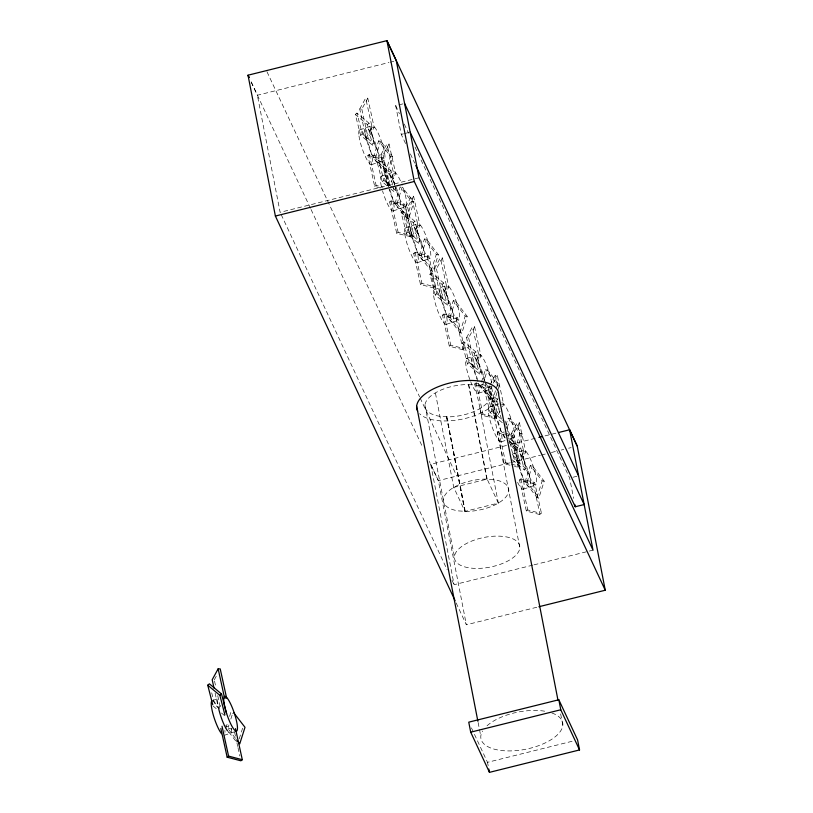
<?xml version="1.0" encoding="UTF-8"?>
<svg xmlns="http://www.w3.org/2000/svg" width="813" height="813" viewBox="0 0 813 813"><rect width="100%" height="100%" fill="white"/><g stroke="black" fill="none" stroke-linecap="round" stroke-linejoin="round"><path stroke-width="0.61" stroke-dasharray="4.07 3.05" d="M394.986 203.524L400.118 186.848L411.866 201.522L413.888 201.817L408.756 218.504L406.734 218.199L394.986 203.524L397.018 203.819L408.756 218.504M397.018 203.819L402.14 187.142L413.888 201.817M406.734 218.199L411.866 201.522M373.38 157.437L378.624 140.903L380.636 141.188L392.537 156.563L387.283 173.088L385.271 172.803L373.38 157.437L375.393 157.722L387.283 173.088M375.393 157.722L380.636 141.188M385.271 172.803L390.514 156.279L378.624 140.903M225.831 728.184L227.711 722.279M229.581 716.375L231.085 711.66L232.569 713.58M228.229 727.289L228.971 724.932M230.851 719.027L232.721 713.123M239.225 738.834L242.599 728.204M419.193 255.495L424.437 238.971L426.449 239.256L438.349 254.621L433.105 271.156L431.083 270.871L419.193 255.495L421.205 255.79L433.105 271.156M421.205 255.79L426.449 239.256M431.083 270.871L436.337 254.337L424.437 238.971M448.024 317.202L453.268 300.668L455.28 300.962L467.18 316.328L461.936 332.863L459.914 332.568L448.024 317.202L450.036 317.487L461.936 332.863M450.036 317.487L455.28 300.962M459.914 332.568L465.158 316.044L453.268 300.668M497.119 392.303L494.121 401.754L492.099 401.459L480.209 386.094L485.452 369.559L487.465 369.854L499.365 385.22L497.495 391.124M494.121 401.754L482.221 386.378L487.465 369.854M492.099 401.459L495.849 389.661M496.225 388.472L497.343 384.935L485.452 369.559M505.147 437.577L502.912 434.691L504.04 431.154M505.91 425.25L508.155 418.167L510.178 418.451L522.068 433.827L516.824 450.351L514.812 450.067L508.857 442.384M507.18 427.902L510.178 418.451M514.812 450.067L520.056 433.532L508.155 418.167M525.035 482.038L530.279 465.514L532.291 465.798L544.192 481.174L538.948 497.698L536.926 497.414L525.035 482.038L527.048 482.333L538.948 497.698M527.048 482.333L532.291 465.798M536.926 497.414L542.169 480.879L530.279 465.514M359.732 109.003L365.698 98.058L367.771 98.18L374.153 127.295L368.198 138.251L366.114 138.129L359.732 109.003L361.815 109.125L367.771 98.18M366.114 138.129L372.069 127.174L365.698 98.058M405.555 207.071L411.51 196.116L413.593 196.238L419.975 225.364L414.01 236.309L411.937 236.187L405.555 207.071L407.628 207.193L413.593 196.238M411.937 236.187L417.892 225.242L411.51 196.116M434.376 268.778L440.341 257.823L442.414 257.945L448.796 287.07L442.841 298.015L440.758 297.893L434.376 268.778L436.459 268.9L442.414 257.945M214.276 679.881L217.254 674.404M440.758 297.893L446.723 286.948L440.341 257.823M219.175 707.788L220.364 705.593M466.571 337.669L472.526 326.714L474.609 326.836L480.991 355.962L475.026 366.907L472.953 366.785L466.571 337.669L468.644 337.791L474.609 326.836M472.953 366.785L478.908 355.84L472.526 326.714M489.873 385.169L495.229 375.321L497.312 375.443L503.694 404.559L502.505 406.754M493.145 383.106L497.312 375.443M500.117 411.134L497.739 415.514L495.656 415.392L499.233 408.817M511.397 433.614L517.353 422.658L519.426 422.78L525.808 451.906L519.853 462.851L517.769 462.729L511.397 433.614L513.47 433.736L519.426 422.78M517.769 462.729L523.735 451.784L517.353 422.658M380.962 154.663L386.968 143.972L389.051 144.074L395.707 173.586L389.701 184.277L387.618 184.185L380.962 154.663L383.045 154.765L389.051 144.074M387.618 184.185L393.624 173.494L386.968 143.972M386.958 185.71L382.242 181.756L377.039 161.584L378.685 160.202L390.941 170.506L394.61 184.744M392.659 184.937L389.295 171.878L390.941 170.506M382.242 181.756L383.878 180.374L378.685 160.202M390.728 188.88L394.498 192.051L396.134 190.679L394.915 185.933M355.291 114.44L356.937 113.088L369.082 123.251L374.397 144.053L372.74 145.415L360.606 135.243L355.291 114.44L367.425 124.602L372.74 145.415M367.425 124.602L369.082 123.251M360.606 135.243L362.252 133.891L356.937 113.088M401.104 212.508L402.75 211.146L414.894 221.309L420.209 242.122L418.563 243.473L406.419 233.311L401.104 212.508L413.248 222.671L418.563 243.473M413.248 222.671L414.894 221.309M406.419 233.311L408.065 231.949L402.75 211.146M429.935 274.205L431.581 272.853L443.725 283.015L449.04 303.828L447.394 305.18L435.25 295.017L429.935 274.205L442.079 284.377L447.394 305.18M442.079 284.377L443.725 283.015M435.25 295.017L436.896 293.656L431.581 272.853M462.119 343.096L463.766 341.745L475.91 351.907L481.225 372.72L479.579 374.071L467.434 363.909L462.119 343.096L474.264 353.269L479.579 374.071M474.264 353.269L475.91 351.907M467.434 363.909L469.081 362.547L463.766 341.745M502.282 422.679L490.137 412.506L484.822 391.703L486.479 390.342L498.623 400.514L496.967 401.866L501.967 421.449M490.137 412.506L491.794 411.154L486.479 390.342M520.737 447.851L526.052 468.664L524.405 470.016L519.09 449.213L520.737 447.851L509.527 438.471M380.403 187.935L374.691 186.441L367.862 155.364L369.295 154.287L383.025 157.885L389.325 186.573M367.862 155.364L381.592 158.952L383.025 157.885M374.691 186.441L376.124 185.374L382.984 187.163M413.675 253.422L415.108 252.355L428.837 255.943L435.666 287.019L434.223 288.097L420.504 284.499L413.675 253.422L427.404 257.01L428.837 255.943M420.504 284.499L421.937 283.432L435.666 287.019M442.506 315.129L443.939 314.062L457.668 317.649L464.487 348.726L463.054 349.803L449.335 346.206L442.506 315.129L456.235 318.716L457.668 317.649M449.335 346.206L450.768 345.139L464.487 348.726M474.69 384.021L476.123 382.953L489.853 386.541L496.682 417.618L495.239 418.695L481.52 415.097L474.69 384.021L488.42 387.608L489.853 386.541M481.52 415.097L482.952 414.03L496.682 417.618M509.944 465.199L504.223 463.705L497.404 432.628L498.836 431.551L504.548 433.055M505.401 434.721L511.123 436.215L512.556 435.148L519.385 466.225L517.952 467.292L514.517 466.398M504.223 463.705L505.656 462.638L510.239 463.827M519.517 479.965L520.95 478.898L534.68 482.485L541.499 513.572L540.066 514.639L526.346 511.052L519.517 479.965L533.247 483.562L534.68 482.485M526.346 511.052L527.779 509.975L541.499 513.572M389.63 201.939L391.063 200.892L404.722 204.175L411.805 235.577L410.372 236.624L396.714 233.341L389.63 201.939L403.278 205.222L404.722 204.175M396.714 233.341L398.157 232.294L411.805 235.577M359.671 129.907L372.171 125.619M371.612 164.622L384.122 160.374M381.226 176.248L393.736 171.96M393.319 210.892L405.829 206.644A18.374 3.699 71.2 0 0 401.835 184.175M405.484 227.965L417.994 223.687M417.425 262.69L429.935 258.432M434.315 289.672L446.815 285.383M446.256 324.397L458.766 320.139M466.499 358.563L479.009 354.275M478.44 393.289L490.95 389.031M489.213 407.161L498.684 403.919M501.143 441.886L506.519 440.046M509.619 439.01L513.664 437.628M512.403 454.142L523.836 450.229M523.267 489.233L535.777 484.975M213.209 700.288L218.585 698.448A18.364 3.689 71.2 0 0 218.595 708.326M224.073 735.379L236.583 731.121M251.136 81.889L257.375 95.253L388.899 62.53M390.128 62.225L393.817 61.31M405.555 143.566L401.266 134.379L395.687 105.68L397.913 105.121M399.02 104.847L403.482 103.739M401.266 134.379L403.492 133.82M404.6 133.545L409.051 132.438M419.03 177.762L280.129 212.315L257.375 95.253M468.481 384.63L475.077 385.037A33.231 15.142 -11 0 1 487.444 402.557A33.231 15.142 -11 0 1 448.044 416.866L440.27 416.378A33.231 15.142 -11 0 1 427.902 398.868A33.231 15.142 -11 0 1 467.302 384.559L468.481 384.63L486.855 479.172M532.779 565.137L454.111 584.71L430.717 464.325L509.385 444.752M510.615 444.447L535.198 438.329M545.035 435.88L557.322 432.831M509.629 462.902L438.339 480.635L429.122 461.012M510.859 462.587L540.36 455.25M541.59 454.945L545.269 454.03M551.417 452.495L556.336 451.276M561.255 450.056L563.714 449.437M568.633 448.217L571.092 447.607M453.756 487.404L487.129 479.101L498.339 503.095L464.965 511.397L453.756 487.404L435.382 392.862M573.002 477.241L578.571 475.849M534.009 564.832L593.012 550.147M456.164 602.972L466.357 624.78L537.647 607.047M471.438 727.899L487.515 762.33L572.718 741.131M393.624 173.494L395.707 173.586M372.069 127.174L374.153 127.295M417.892 225.242L419.975 225.364M446.723 286.948L448.796 287.07M478.908 355.84L480.991 355.962M491.357 386.388L489.274 386.266L495.656 415.392M501.611 404.437L503.694 404.559M523.735 451.784L525.808 451.906M390.514 156.279L392.537 156.563M436.337 254.337L438.349 254.621M465.158 316.044L467.18 316.328M497.343 384.935L499.365 385.22M480.209 386.094L482.221 386.378M520.056 433.532L522.068 433.827M502.912 434.691L504.934 434.985M542.169 480.879L544.192 481.174M505.696 433.349L512.556 435.148M497.404 432.628L504.263 434.416M511.377 464.132L519.385 466.225M224.042 725.643L230.902 727.432M228.331 728.204L231.756 729.109M362.252 133.891L374.397 144.053M408.065 231.949L420.209 242.122M436.896 293.656L449.04 303.828M469.081 362.547L481.225 372.72M484.822 391.703L496.967 401.866M491.794 411.154L503.938 421.317M508.816 440.616L519.09 449.213M526.052 468.664L513.907 458.502L508.592 437.689M512.261 459.853L524.405 470.016M219.388 708.55L214.713 704.637L211.278 691.182M213.057 705.999L217.732 709.912M221.471 713.031L225.201 716.162M377.039 161.584L389.295 171.878M383.878 180.374L392.364 187.508M393.309 188.301L396.134 190.679M509.395 440.748L516.824 450.351M228.595 729.434L236.034 739.037M228.809 732.025L236.99 742.594M266.989 71.768L419.569 396.795M420.108 397.953L456.764 476.052M251.247 82.093L310.536 208.402M311.074 209.551L422.658 447.231M395.687 105.68L399.447 113.729M404.274 124.064L408.573 133.261M415.016 147.051L569.669 478.074L573.622 498.399M410.392 153.911L414.691 163.108M430.717 464.325L438.339 480.635L466.357 624.78M281.207 214.612L447.14 569.771M451.967 580.106L454.111 584.71M392.964 186.116L394.498 192.051M403.278 205.222L410.372 236.624M391.063 200.892L398.157 232.294M383.045 154.765L389.701 184.277M533.247 483.562L540.066 514.639M513.47 433.736L519.853 462.851M520.95 478.898L527.779 509.975M511.123 436.215L517.952 467.292M495.229 375.321L498.156 388.665M491.621 387.598L497.739 415.514M498.836 431.551L505.656 462.638M488.42 387.608L495.239 418.695M468.644 337.791L475.026 366.907M476.123 382.953L482.952 414.03M456.235 318.716L463.054 349.803M436.459 268.9L442.841 298.015M443.939 314.062L450.768 345.139M427.404 257.01L434.223 288.097M407.628 207.193L414.01 236.309M415.108 252.355L421.937 283.432M381.592 158.952L387.628 186.441M361.815 109.125L368.198 138.251M369.295 154.287L376.124 185.374M234.571 732.096L236.674 741.659M236.939 742.848L237.721 746.436M237.985 747.635L239.825 755.999M214.541 681.091L215.872 687.158M217.732 695.654L220.394 707.788M215.12 693.103L218.311 707.666M560.645 713.916L562.83 725.115M490.391 396.266L519.853 547.83A33.231 15.142 -11 0 1 469.731 567.941A33.231 15.142 -11 0 1 471.814 541.031A33.231 15.142 -11 0 1 519.853 547.83M479.965 408.553L498.339 503.095M468.755 384.559L487.17 479.192M446.865 416.784L465.239 511.326M446.591 416.856L464.965 511.397M446.55 416.774L464.924 511.306M424.945 405.148L454.406 556.712M487.515 762.33L488.166 765.673M478.135 722.544L480.798 736.243M551.875 712.981A41.646 18.973 -11 0 1 530.97 748.051A41.646 18.973 -11 0 1 482.587 731.019M487.048 725.765A41.646 18.973 -11 0 1 546.153 711.456M497.942 398.268A41.646 18.973 -11 0 1 461.53 419.284A41.646 18.973 -11 0 1 419.589 413.715M396.205 187.346A18.364 3.689 71.2 0 1 399.539 208.768A18.364 3.689 71.2 0 1 388.98 188.596M388.37 186.37A18.364 3.689 71.2 0 1 387.913 173.962A18.364 3.689 71.2 0 1 395.342 185.171M405.829 206.644A18.374 3.699 71.2 0 1 395.362 187.651M394.712 185.415A18.374 3.699 71.2 0 1 393.838 171.909A18.374 3.699 71.2 0 1 401.398 183.098M389.752 189.551A18.364 3.689 71.2 0 1 393.086 210.974A18.364 3.689 71.2 0 1 382.527 190.801M381.399 186.441A18.364 3.689 71.2 0 1 381.582 176.157A18.364 3.689 71.2 0 1 388.451 186.329M485.097 382.222A18.374 3.699 71.2 0 1 478.633 382.974A18.374 3.699 71.2 0 1 473.024 356.318A18.374 3.699 71.2 0 1 484.883 381.206M491.865 386.012A18.374 3.699 71.2 0 1 485.442 382.456M484.995 381.541A18.374 3.699 71.2 0 1 478.115 358.218A18.374 3.699 71.2 0 1 483.765 359.427A18.374 3.699 71.2 0 1 491.631 382.964M478.43 383.401A18.364 3.689 71.2 0 1 477.942 393.319A18.364 3.689 71.2 0 1 470.707 381.754M469.853 379.559A18.364 3.689 71.2 0 1 466.743 358.513A18.364 3.689 71.2 0 1 477.333 379.082M505.086 438.065A18.374 3.699 71.2 0 1 495.269 412.841A18.374 3.699 71.2 0 1 499.832 409.061M505.066 420.941A18.374 3.699 71.2 0 1 508.521 436.683M501.712 402.882A18.374 3.699 71.2 0 1 510.584 417.364A18.374 3.699 71.2 0 1 514.162 437.13A18.374 3.699 71.2 0 1 505.92 426.093M512.424 454.741A18.364 3.689 71.2 0 1 523.653 481.337A18.364 3.689 71.2 0 1 517.312 481.753M231.329 728.214A18.364 3.689 71.2 0 1 228.006 731.537M213.219 700.887A18.364 3.689 71.2 0 1 217.64 707.219M224.876 730.42A18.364 3.689 71.2 0 1 224.988 732.361M493.45 479.579L485.676 479.091A33.231 15.142 -11 0 0 446.276 493.4A33.231 15.142 -11 0 0 458.644 510.92L466.418 511.407A33.231 15.142 -11 0 0 505.818 497.089A33.231 15.142 -11 0 0 493.45 479.579M440.087 293.523A18.374 3.699 71.2 0 0 451.622 321.968A18.374 3.699 71.2 0 0 448.512 298.991A18.374 3.699 71.2 0 0 440.087 293.523M446.144 291.461A18.374 3.699 71.2 0 0 457.678 319.905A18.374 3.699 71.2 0 0 454.558 296.928A18.374 3.699 71.2 0 0 446.144 291.461M433.644 295.739A18.364 3.689 71.2 0 0 445.158 324.163A18.364 3.689 71.2 0 0 442.059 301.206A18.364 3.689 71.2 0 0 433.644 295.739M365.444 133.769A18.364 3.689 71.2 0 0 376.968 162.194A18.364 3.689 71.2 0 0 373.858 139.226A18.364 3.689 71.2 0 0 365.444 133.769M371.5 131.686A18.374 3.699 71.2 0 0 383.035 160.141A18.374 3.699 71.2 0 0 379.915 137.163A18.374 3.699 71.2 0 0 371.5 131.686M359 135.964A18.364 3.689 71.2 0 0 370.515 164.389A18.364 3.689 71.2 0 0 367.405 141.432A18.364 3.689 71.2 0 0 359 135.964M411.266 231.827A18.364 3.689 71.2 0 0 422.79 260.251A18.364 3.689 71.2 0 0 419.681 237.294A18.364 3.689 71.2 0 0 411.266 231.827M417.313 229.754A18.374 3.699 71.2 0 0 428.847 258.199A18.374 3.699 71.2 0 0 425.738 235.221A18.374 3.699 71.2 0 0 417.313 229.754M404.813 234.032A18.364 3.689 71.2 0 0 416.337 262.457A18.364 3.689 71.2 0 0 413.228 239.5A18.364 3.689 71.2 0 0 404.813 234.032M488.532 413.228A18.364 3.689 71.2 0 0 500.056 441.652A18.364 3.689 71.2 0 0 496.946 418.695A18.364 3.689 71.2 0 0 488.532 413.228M517.098 458.359A18.374 3.699 71.2 0 0 528.633 486.814A18.374 3.699 71.2 0 0 525.523 463.837A18.374 3.699 71.2 0 0 517.098 458.359M523.155 456.296A18.374 3.699 71.2 0 0 534.69 484.741A18.374 3.699 71.2 0 0 531.58 461.764A18.374 3.699 71.2 0 0 523.155 456.296"/><path stroke-width="1.22" d="M224.53 697.93L226.614 698.052L220.232 668.926L218.148 668.804L212.193 679.759L214.053 688.245M212.752 704.78L207.742 685.196L209.398 683.835L221.543 693.997L226.542 713.58M224.896 714.942L219.886 695.359L221.543 693.997M220.851 728.499L227.152 757.198L228.585 756.12L242.304 759.708L235.485 728.631M242.304 759.708L240.872 760.785L227.152 757.198M605.258 590.228L577.23 446.073L386.917 40.65L248.016 75.203L275.383 216.045L414.284 181.482L605.258 590.228L538.877 606.742M538.887 437.414L542.576 436.5M558.551 432.516L569.618 429.772L577.23 446.073M415.758 165.405L575.248 506.763L584.151 504.548L410.169 132.163M558.826 699.759L468.755 722.168L470.697 732.178L489.467 772.35L579.537 749.942L577.586 739.921L558.826 699.759L560.767 709.769L579.537 749.942M470.697 732.178L560.767 709.769M207.742 685.196L219.886 695.359M233.839 712.91L244.998 727.31L239.744 743.844L237.518 740.958M404.589 103.464L578.571 475.849M275.383 216.045L455.087 600.675M218.148 668.804L224.266 696.711M222.02 726.243L228.585 756.12M569.618 429.772L593.012 550.147L419.03 177.762L396.277 60.701L386.917 40.65L414.284 181.482M574.781 504.375L575.248 506.763M557.982 700.217L498.684 395.148A41.646 18.973 -11 0 0 453.806 382.13A41.646 18.973 -11 0 0 417.669 411.124M488.816 769.007L489.467 772.35M416.652 406.266L477.892 721.304M227.477 730.826A18.364 3.689 71.2 0 1 218.595 708.326M221.553 733.743A18.364 3.689 71.2 0 1 213.24 714.861A18.364 3.689 71.2 0 1 212.132 700.654M249.093 77.499L248.016 75.203L249.052 77.438M223.961 702.442A18.374 3.699 71.2 0 0 235.485 730.887A18.374 3.699 71.2 0 0 232.376 707.91A18.374 3.699 71.2 0 0 223.961 702.442"/></g></svg>
